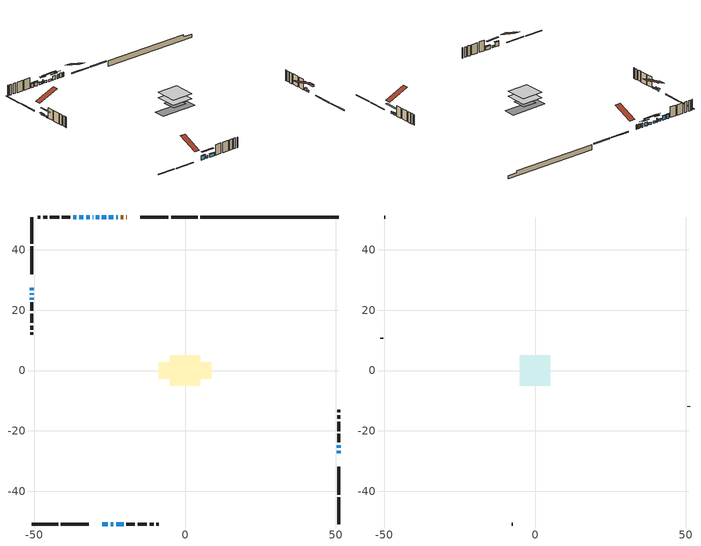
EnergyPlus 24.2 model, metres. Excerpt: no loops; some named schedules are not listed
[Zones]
conditioned space
 floor outside (Floor1 construction): -3.19,-3.19 -3.19,3.19 3.19,3.19 3.19,-3.19 z1.16
 floor adiabatic (AdiabaticFloorConstruction): -5.02,-5.02 -5.02,5.02 5.02,5.02 5.02,-5.02 z3.6
 floor foundation (Slab1 construction): -8.75,-2.68 -8.75,2.68 8.75,2.68 8.75,-2.68 z-1.28
 wall outside (RimJoist1 construction): 4.19,50.83 -4.62,50.83 / -50.83,-50.83 -42.03,-50.83 / -50.83,50.83 -50.83,42.03 / 50.83,-50.83 50.83,-42.03 z1.16:1.46
 wall outside (RimJoist2 construction): -5.54,50.83 -14.82,50.83 / -41.1,-50.83 -31.83,-50.83 / -50.83,41.1 -50.83,31.83 / 50.83,-41.1 50.83,-31.83 z1.16:1.46
 wall outside (AdiabaticWallConstruction 1): -19.29,50.83 -19.47,50.83 / -20.39,50.83 -21.3,50.83 z1.16:3.19
 wall outside (AdiabaticWallConstruction): -22.23,50.83 -22.84,50.83 / -23.77,50.83 -25.2,50.83 / -30.42,50.83 -30.63,50.83 / -33.65,50.83 -35.08,50.83 / -36,50.83 -37.02,50.83 z1.16:2.99; -50.83,27.36 -50.83,26.55 / 50.83,-27.36 50.83,-26.55 / -26.12,50.83 -27.55,50.83 / -28.47,50.83 -29.5,50.83 / -31.56,50.83 -32.73,50.83 z1.16:2.08; -50.83,25.62 -50.83,25.01 z1.16:1.98; -27.36,-50.83 -25.53,-50.83 z1.16:3.19; -24.6,-50.83 -23.69,-50.83 / 50.83,-25.62 50.83,-24.7 z1.16:2.23; -50.83,24.08 -50.83,23.47 z1.16:1.87; -22.76,-50.83 -20.32,-50.83 z1.16:2.58
 wall outside (Wall1 construction): -37.95,50.83 -40.75,50.83 / -19.39,-50.83 -16.59,-50.83 / -50.83,22.54 -50.83,19.74 / 50.83,-23.77 50.83,-20.97 z1.16:6.04
 wall outside (Wall2 construction): -41.68,50.83 -44.75,50.83 / -15.66,-50.83 -12.59,-50.83 / -50.83,18.81 -50.83,15.74 / 50.83,-20.04 50.83,-16.97 z1.16:6.04
 wall outside (Wall3 construction): -45.68,50.83 -46.96,50.83 / -11.66,-50.83 -10.38,-50.83 / -50.83,14.81 -50.83,13.53 / 50.83,-16.04 50.83,-14.77 z1.16:6.04
 wall outside (Wall4 construction): -47.89,50.83 -48.73,50.83 / -9.45,-50.83 -8.62,-50.83 / -50.83,12.6 -50.83,11.76 / 50.83,-13.84 50.83,-13 z1.16:6.04
 wall foundation (FoundationWall1 construction): 5.11,50.83,-1.28 5.11,50.83,1.16 46.26,50.83,1.16 46.26,50.83,0.2 50.83,50.83,0.2 50.83,50.83,-1.28
 window (WindowConstruction 9): -22.23,50.83 -22.84,50.83 z1.16:2.99
 window (WindowConstruction 5): -50.83,27.36 -50.83,26.55 z1.16:2.07
 window (WindowConstruction 6): -50.83,25.62 -50.83,25.01 z1.16:1.97
 window (WindowConstruction 7): -27.36,-50.83 -25.53,-50.83 z1.16:3.19
 window (WindowConstruction 8): -23.77,50.83 -25.19,50.83 z1.16:2.99
 window (WindowConstruction 11): 50.83,-27.36 50.83,-26.55 z1.16:2.07
 window (WindowConstruction 12): -26.12,50.83 -27.55,50.83 z1.16:2.07
 window (WindowConstruction 13): -28.48,50.83 -29.49,50.83 z1.16:2.07
 window (WindowConstruction 14): -24.6,-50.83 -23.69,-50.83 z1.16:2.23
 window (WindowConstruction 15): -50.83,24.08 -50.83,23.47 z1.16:1.87
 window (WindowConstruction 10): -30.42,50.83 -30.63,50.83 z1.16:2.99
 window (WindowConstruction): 50.83,-25.62 50.83,-24.7 z1.16:2.23
 window (WindowConstruction 1): -31.56,50.83 -32.72,50.83 z1.16:2.07
 window (WindowConstruction 2): -33.65,50.83 -35.08,50.83 z1.16:2.99
 window (WindowConstruction 3): -36.01,50.83 -37.02,50.83 z1.16:2.99
 window (WindowConstruction 4): -22.76,-50.83 -20.32,-50.83 z1.16:2.58
 door (Door): -19.29,50.83 -19.46,50.83 z1.16:3.19
 door (Door 1): -20.39,50.83 -21.3,50.83 z1.16:3.19
 ceiling adiabatic (AdiabaticFloorConstruction): 5.02,-5.02 5.02,5.02 -5.02,5.02 -5.02,-5.02 z3.6
attic - vented
 floor to conditioned space (Floor2 construction Reversed): -5.02,-5.02 -5.02,5.02 5.02,5.02 5.02,-5.02 z6.04
 wall outside (Wall5 construction): -49.66,50.83 -49.9,50.83 / -7.69,-50.83 -7.44,-50.83 / -50.83,10.83 -50.83,10.59 / 50.83,-12.07 50.83,-11.82 z1.16:6.04
 roof outside (Roof1 construction): -18.36,50.83,6.04 -18.36,41.18,10.06 -15.74,41.18,10.06 -15.74,50.83,6.04; -28.29,-50.83,6.04 -28.29,-41.18,10.06 -30.9,-41.18,10.06 -30.9,-50.83,6.04; -50.83,28.29,6.04 -41.18,28.29,10.06 -41.18,30.9,10.06 -50.83,30.9,6.04; 50.83,-28.29,6.04 41.18,-28.29,10.06 41.18,-30.9,10.06 50.83,-30.9,6.04
shading: -24.06,50.83 -21.01,50.83 -21.01,51.13 -24.06,51.13 z4.21; -50.83,26.46 -50.83,27.45 -51.44,27.45 -51.44,26.46 z2.17; -50.83,24.92 -50.83,25.71 -51.44,25.71 -51.44,24.92 z2.07; -25.44,-50.83 -27.45,-50.83 -27.45,-51.44 -25.44,-51.44 z3.28; -26.11,50.83 -22.86,50.83 -22.86,51.13 -26.11,51.13 z3.9; 50.83,-23.81 50.83,-30.1 51.44,-30.1 51.44,-23.81 z4.81; -30.29,50.83 -23.38,50.83 -23.38,51.13 -30.29,51.13 z4.81; -32.23,50.83 -25.74,50.83 -25.74,51.13 -32.23,51.13 z4.81; -20.95,-50.83 -27.34,-50.83 -27.34,-51.44 -20.95,-51.44 z4.97; -50.83,20.73 -50.83,26.82 -51.44,26.82 -51.44,20.73 z4.61; -31.85,50.83 -29.2,50.83 -29.2,51.13 -31.85,51.13 z4.21; 50.83,-24.61 50.83,-25.71 51.44,-25.71 51.44,-24.61 z2.32; -32.9,50.83 -31.38,50.83 -31.38,51.13 -32.9,51.13 z2.25; -35.38,50.83 -33.35,50.83 -33.35,51.13 -35.38,51.13 z3.29; -37.32,50.83 -35.71,50.83 -35.71,51.13 -37.32,51.13 z3.29; -20.23,-50.83 -22.85,-50.83 -22.85,-51.44 -20.23,-51.44 z2.67
[Building]
Building 1: Terrain=Suburbs
[Site:Location]
Windsor AP_ON: Latitude {deg}=42.28; Longitude {deg}=-82.96; Time Zone {hr}=-5; Elevation {m}=190; Keep Site Location Information=Yes
[Site:GroundTemperature:Shallow]
6.34957, 4.46684, 4.31606, 5.20952, 8.79623, 12.3662, 15.4612, 17.4219, 17.5884, 15.9938, 12.9777, 9.51722
[Site:WaterMainsTemperature]
Calculation Method=Schedule; Temperature Schedule=mains temperature schedule
[Material] Roughness=Rough; Thermal Absorptance=0.9
Name | Thickness {m} | Conductivity {W/m-K} | Density {kg/m3} | Specific Heat {J/kg-K} | Solar Absorptance | Visible Absorptance
asphalt or fiberglass shingles | 0.00635 | 0.162714 | 1121.4 | 1465.45 | 0.4 | 0.4
ceiling loosefill ins | 0.0846667 | 0.0480833 | 16.02 | 1046.75 | 0.7 | 0.7
ceiling stud and cavity | 0.1397 | 0.101066 | 65.682 | 1177.47 | 0.7 | 0.7
concrete 4.0 in. | 0.1016 | 1.803125 | 2242.8 | 837.4 | 0.7 | 0.7
concrete 8.0 in. | 0.2032 | 1.803125 | 2242.8 | 837.4 | 0.7 | 0.7
door material | 0.04445 | 0.053851 | 512.64 | 1214.23 | 0.7 | 0.7
exterior vertical ins | 0.0457286 | 0.029427 | 32.04 | 1214.23 | 0.7 | 0.7
floor covering | 0.0127 | 0.0433444 | 54.468 | 1339.84 | 0.6 | 0.6
floor rigid ins; rim joist rigid ins; wall rigid ins | 0.051816 | 0.029427 | 32.04 | 1214.23 | 0.7 | 0.7
floor rigid ins 1; wall rigid ins 1 | 0.512978 | 0.029427 | 32.04 | 1214.23 | 0.7 | 0.7
floor stud and cavity | 0.1397 | 0.0959113 | 92.3553 | 1139.71 | 0.7 | 0.7
floor stud and cavity 1 | 0.1397 | 1.75129 | 37.0049 | 1207.88 | 0.7 | 0.7
furniture material conditioned space 1 | 0.1524 | 0.115458 | 640.8 | 1214.23 | 0.6 | 0.6
gypsum board | 0.0127 | 0.160291 | 801 | 837.4 | 0.6 | 0.6
gypsum board 1 | 0.0127 | 0.160291 | 801 | 837.4 | 0.7 | 0.7
osb sheathing 0.5 in. | 0.0127 | 0.115458 | 512.64 | 1214.23 | 0.7 | 0.7
osb sheathing 0.75 in. | 0.01905 | 0.115458 | 512.64 | 1214.23 | 0.7 | 0.7
osb sheathing 2.0 in. | 0.0508 | 0.115458 | 512.64 | 1214.23 | 0.7 | 0.7
rim joist stud and cavity | 0.0508 | 0.0405436 | 125.044 | 1163.47 | 0.6 | 0.6
rim joist stud and cavity 1 | 0.0508 | 0.239261 | 125.044 | 1163.47 | 0.6 | 0.6
wall stud and cavity | 0.1397 | 0.225397 | 139.0536 | 1170.24 | 0.7 | 0.7
wall stud and cavity 1 | 0.1397 | 0.230639 | 139.0536 | 1170.24 | 0.7 | 0.7
wall stud and cavity 2 | 0.1397 | 0.272647 | 139.0536 | 1170.24 | 0.7 | 0.7
wall stud and cavity 3 | 0.1397 | 0.172477 | 139.0536 | 1170.24 | 0.7 | 0.7
wall stud and cavity 4 | 0.0889 | 6.1454 | 50.32683 | 1063.81 | 0.6 | 0.6
wall stud and cavity 5 | 0.0889 | 0.380278 | 52.3479 | 1209.89 | 0.7 | 0.7
wall stud and cavity 6 | 0.0889 | 0.391764 | 83.0341 | 1211.67 | 0.7 | 0.7
wood siding | 0.0254 | 0.102417 | 544.68 | 1172.36 | 0.4 | 0.4
wood siding 1 | 0.00254 | 0.102417 | 544.68 | 1172.36 | 0.4 | 0.4
wood siding 2; wood siding 3; wood siding 4 | 0.0254 | 0.102417 | 544.68 | 1172.36 | 0.7 | 0.7
[WindowMaterial:SimpleGlazingSystem]
Name | U-Factor {W/m2-K} | Solar Heat Gain Coefficient
WindowMaterial | 2.53296 | 0.49
WindowMaterial 1 | 2.30981 | 0.61
WindowMaterial 10 | 2.82821 | 0.42
WindowMaterial 11 | 2.28994 | 0.61
WindowMaterial 12 | 2.5903 | 0.45
WindowMaterial 13 | 2.711245 | 0.4
WindowMaterial 2 | 2.21045 | 0.64
WindowMaterial 3 | 2.529549 | 0.48
WindowMaterial 4 | 2.42223 | 0.54
WindowMaterial 5 | 2.59314 | 0.46
WindowMaterial 6 | 2.671499 | 0.42
WindowMaterial 7 | 2.398955 | 0.56
WindowMaterial 8 | 2.27745 | 0.6
WindowMaterial 9 | 2.3524 | 0.59
[Construction]
AdiabaticFloorConstruction: floor stud and cavity 1, floor rigid ins 1, osb sheathing 0.75 in., floor covering
AdiabaticWallConstruction: wood siding 3, wall rigid ins 1, wall stud and cavity 5, gypsum board
AdiabaticWallConstruction 1: wood siding 4, wall rigid ins 1, wall stud and cavity 5, gypsum board
Door; Door 1: door material
Floor1 construction: floor stud and cavity, floor rigid ins, osb sheathing 0.75 in., floor covering
Floor2 construction Reversed: gypsum board, ceiling stud and cavity, ceiling loosefill ins
FoundationWall1 construction: concrete 8.0 in., gypsum board 1
furniture construction conditioned space 1: furniture material conditioned space 1
PartitionWallConstruction: gypsum board, wall stud and cavity 6, gypsum board
RimJoist1 construction: wood siding 2, rim joist rigid ins, osb sheathing 2.0 in., rim joist stud and cavity
RimJoist2 construction: wood siding 2, rim joist rigid ins, osb sheathing 2.0 in., rim joist stud and cavity 1
Roof1 construction: asphalt or fiberglass shingles
Slab1 construction: concrete 4.0 in.
Wall1 construction: wood siding, wall rigid ins, osb sheathing 0.5 in., wall stud and cavity, gypsum board
Wall2 construction: wood siding, wall rigid ins, osb sheathing 0.5 in., wall stud and cavity 1, gypsum board
Wall3 construction: wood siding, wall rigid ins, osb sheathing 0.5 in., wall stud and cavity 2, gypsum board
Wall4 construction: wood siding, wall rigid ins, osb sheathing 0.5 in., wall stud and cavity 3, gypsum board
Wall5 construction: wood siding 1, wall stud and cavity 4
WindowConstruction; WindowConstruction 14: WindowMaterial
WindowConstruction 1: WindowMaterial 1
WindowConstruction 10: WindowMaterial 10
WindowConstruction 11; WindowConstruction 5: WindowMaterial 5
WindowConstruction 12: WindowMaterial 11
WindowConstruction 13: WindowMaterial 12
WindowConstruction 15: WindowMaterial 13
WindowConstruction 2: WindowMaterial 2
WindowConstruction 3: WindowMaterial 3
WindowConstruction 4: WindowMaterial 4
WindowConstruction 6: WindowMaterial 6
WindowConstruction 7: WindowMaterial 7
WindowConstruction 8: WindowMaterial 8
WindowConstruction 9: WindowMaterial 9
[Zone] Multiplier=1; Part of Total Floor Area=Yes
Name | Volume {m3}
attic - vented | 64.9602
conditioned space | 621.3
[Space]
Name | Zone | Volume {m3}
attic - vented 1 | attic - vented | 64.9602
conditioned space 1 | conditioned space | 621.3
[ZoneInfiltration:EffectiveLeakageArea]
infil attic - vented 1: Zone or Space=attic - vented 1; Schedule=Always On Discrete; Effective Air Leakage Area {cm2}=4484; Stack Coefficient=0.000618736; Wind Coefficient=1.68063e-05
[ZoneMixing]
whole house fan mix: Zone or Space=attic - vented; Schedule=Always On Continuous; Design Flow Rate Calculation Method=Flow/Zone; Design Flow Rate {m3/s}=0; Source Zone or Space=conditioned space
[SurfaceProperty:ExposedFoundationPerimeter]
Slab1: Exposed Perimeter Calculation Method=TotalExposedPerimeter; Total Exposed Perimeter {m}=45.719
[InternalMass] Zone or ZoneList=conditioned space; Space or SpaceList=conditioned space 1
Name | Construction | Surface Area {m2}
furniture mass conditioned space 1 | furniture construction conditioned space 1 | 94.1399
partition wall mass | PartitionWallConstruction | 235.35
[Lights]
interior lighting: Zone or ZoneList or Space or SpaceList=conditioned space 1; Schedule=interior lighting schedule; Design Level Calculation Method=LightingLevel; Lighting Level {W}=343.2; Return Air Fraction=0; Fraction Radiant=0.6; Fraction Visible=0.2; Fraction Replaceable=1
[People]
occupants: Zone or ZoneList or Space or SpaceList=conditioned space 1; Number of People Schedule=occupants schedule; Number of People Calculation Method=People; Number of People=3; Fraction Radiant=0.314171; Sensible Heat Fraction=0.56303; Activity Level Schedule=occupants activity schedule; Carbon Dioxide Generation Rate {m3/s-W}=0; Enable ASHRAE 55 Comfort Warnings=No; Mean Radiant Temperature Calculation Type=EnclosureAveraged
[ElectricEquipment] Zone or ZoneList or Space or SpaceList=conditioned space 1; Design Level Calculation Method=EquipmentLevel
Name | Schedule | Design Level {W} | Fraction Latent | Fraction Radiant | Fraction Lost
clothes dryer | clothes dryer schedule | 140.772 | 0.015 | 0.081 | 0.85
clothes washer | clothes washer schedule | 32.1985 | 0.03 | 0.162 | 0.7
cooking range | cooking range schedule | 215.147 | 0.08 | 0.432 | 0.2
dishwasher | dishwasher schedule | 66.8632 | 0.3 | 0.18 | 0.4
fridge | fridge schedule | 72.9452 | 0 | 0.6 | 0
mech vent bath fan 0 | mech vent bath fan 0 schedule | 50.2 | 0 | 0 | 1
mech vent bath fan 1 | mech vent bath fan 1 schedule | 50.2 | 0 | 0 | 1
mech vent house fan | mech vent house fan schedule | 0 | 0 | 0 | 1
mech vent house fan cfis | mech vent house fan cfis schedule | 0 | 0 | 0 | 0
mech vent range fan 0 | mech vent range fan 0 schedule | 57 | 0 | 0 | 1
misc plug loads | misc plug loads schedule | 494.7 | 0.045 | 0.513 | 0.1
whole house fan | Always On Discrete | 0 | 0 | 0 | 1
[OtherEquipment] Zone or ZoneList or Space or SpaceList=conditioned space 1; Design Level Calculation Method=EquipmentLevel
Name | Fuel Type | Schedule | Design Level {W} | Fraction Latent | Fraction Radiant | Fraction Lost
clothes dryer 1 | Electricity | clothes dryer schedule | 0 | 0.015 | 0.081 | 0.85
cooking range 1 | Electricity | cooking range schedule | 0 | 0.08 | 0.432 | 0.2
general water use latent | None | general water use schedule | 62.594 | 1 | 0 | 0
general water use sensible | None | general water use schedule | -61.6891 | 0 | 0.6 | 0
mech vent house fan latent load | None | Always On Discrete | 0 | 1 | 0 | 0
mech vent house fan sensible load | None | Always On Discrete | 0 | 0 | 0 | 0
water heater energy adjustment1 | NaturalGas | Always On Discrete | 0.01 | 0 | 0 | 1
[ZoneInfiltration:DesignFlowRate] Zone or ZoneList or Space or SpaceList=conditioned space 1; Schedule=Always On Discrete; Design Flow Rate Calculation Method=Flow/Zone; Design Flow Rate {m3/s}=0
infil flow; natural vent flow; whole house fan flow
[Foundation:Kiva]
Foundation Kiva 1: Initial Indoor Air Temperature {C}=18; Wall Height Above Grade {m}=1.15998; Wall Depth Below Slab {m}=0.2032; Custom Block Material Name 1=exterior vertical ins; Custom Block Depth 1 {m}=2.43998; Custom Block X Position 1 {m}=0.2159; Custom Block Z Position 1 {m}=0
[Foundation:Kiva:Settings]
Soil Conductivity {W/m-K}=0.849921; Soil Density {kg/m3}=1842.3; Soil Specific Heat {J/kg-K}=418.7; Ground Solar Absorptivity=0.9; Ground Thermal Absorptivity=0.9; Ground Surface Roughness {m}=0.03; Far-Field Width {m}=40; Deep-Ground Boundary Condition=ZeroFlux; Deep-Ground Depth {m}=40; Minimum Cell Dimension {m}=0.2; Maximum Cell Growth Coefficient=3; Simulation Timestep=Timestep
[Exterior:Lights]
exterior lighting: Schedule=exterior lighting schedule; Design Level {W}=75.6
[Schedule:Constant]
Name | Hourly Value
Always On Continuous; mech vent house fan schedule; mech vent house fan cfis schedule; Always On Discrete | 1
occupants activity schedule | 117.228
fridge schedule | 0
[Schedule:Week:Daily]
interior lighting schedule Week Rule - Jan1-Jan27: interior lighting schedule day, interior lighting schedule day, interior lighting schedule day, interior lighting schedule day, interior lighting schedule day, interior lighting schedule day, interior lighting schedule day, interior lighting schedule default day, interior lighting schedule default day, interior lighting schedule default day, interior lighting schedule default day, interior lighting schedule default day
interior lighting schedule Week Rule - Jan28-Feb3: interior lighting schedule day, interior lighting schedule day, interior lighting schedule day, interior lighting schedule day, interior lighting schedule day 1, interior lighting schedule day 1, interior lighting schedule day 1, interior lighting schedule default day, interior lighting schedule default day, interior lighting schedule default day, interior lighting schedule default day, interior lighting schedule default day
interior lighting schedule Week Rule - Feb4-Feb24: interior lighting schedule day 1, interior lighting schedule day 1, interior lighting schedule day 1, interior lighting schedule day 1, interior lighting schedule day 1, interior lighting schedule day 1, interior lighting schedule day 1, interior lighting schedule default day, interior lighting schedule default day, interior lighting schedule default day, interior lighting schedule default day, interior lighting schedule default day
interior lighting schedule Week Rule - Feb25-Mar3: interior lighting schedule day 1, interior lighting schedule day 1, interior lighting schedule day 1, interior lighting schedule day 1, interior lighting schedule day 2, interior lighting schedule day 2, interior lighting schedule day 2, interior lighting schedule default day, interior lighting schedule default day, interior lighting schedule default day, interior lighting schedule default day, interior lighting schedule default day
interior lighting schedule Week Rule - Mar4-Mar31: interior lighting schedule day 2, interior lighting schedule day 2, interior lighting schedule day 2, interior lighting schedule day 2, interior lighting schedule day 2, interior lighting schedule day 2, interior lighting schedule day 2, interior lighting schedule default day, interior lighting schedule default day, interior lighting schedule default day, interior lighting schedule default day, interior lighting schedule default day
interior lighting schedule Week Rule - Apr1-Apr28: interior lighting schedule day 3, interior lighting schedule day 3, interior lighting schedule day 3, interior lighting schedule day 3, interior lighting schedule day 3, interior lighting schedule day 3, interior lighting schedule day 3, interior lighting schedule default day, interior lighting schedule default day, interior lighting schedule default day, interior lighting schedule default day, interior lighting schedule default day
interior lighting schedule Week Rule - Apr29-May5: interior lighting schedule day 3, interior lighting schedule day 3, interior lighting schedule day 4, interior lighting schedule day 4, interior lighting schedule day 4, interior lighting schedule day 4, interior lighting schedule day 4, interior lighting schedule default day, interior lighting schedule default day, interior lighting schedule default day, interior lighting schedule default day, interior lighting schedule default day
interior lighting schedule Week Rule - May6-May26: interior lighting schedule day 4, interior lighting schedule day 4, interior lighting schedule day 4, interior lighting schedule day 4, interior lighting schedule day 4, interior lighting schedule day 4, interior lighting schedule day 4, interior lighting schedule default day, interior lighting schedule default day, interior lighting schedule default day, interior lighting schedule default day, interior lighting schedule default day
interior lighting schedule Week Rule - May27-Jun2: interior lighting schedule day 4, interior lighting schedule day 4, interior lighting schedule day 4, interior lighting schedule day 4, interior lighting schedule day 4, interior lighting schedule day 5, interior lighting schedule day 5, interior lighting schedule default day, interior lighting schedule default day, interior lighting schedule default day, interior lighting schedule default day, interior lighting schedule default day
interior lighting schedule Week Rule - Jun3-Jun30: interior lighting schedule day 5, interior lighting schedule day 5, interior lighting schedule day 5, interior lighting schedule day 5, interior lighting schedule day 5, interior lighting schedule day 5, interior lighting schedule day 5, interior lighting schedule default day, interior lighting schedule default day, interior lighting schedule default day, interior lighting schedule default day, interior lighting schedule default day
interior lighting schedule Week Rule - Jul1-Jul28: interior lighting schedule day 6, interior lighting schedule day 6, interior lighting schedule day 6, interior lighting schedule day 6, interior lighting schedule day 6, interior lighting schedule day 6, interior lighting schedule day 6, interior lighting schedule default day, interior lighting schedule default day, interior lighting schedule default day, interior lighting schedule default day, interior lighting schedule default day
interior lighting schedule Week Rule - Jul29-Aug4: interior lighting schedule day 6, interior lighting schedule day 6, interior lighting schedule day 6, interior lighting schedule day 7, interior lighting schedule day 7, interior lighting schedule day 7, interior lighting schedule day 7, interior lighting schedule default day, interior lighting schedule default day, interior lighting schedule default day, interior lighting schedule default day, interior lighting schedule default day
interior lighting schedule Week Rule - Aug5-Aug25: interior lighting schedule day 7, interior lighting schedule day 7, interior lighting schedule day 7, interior lighting schedule day 7, interior lighting schedule day 7, interior lighting schedule day 7, interior lighting schedule day 7, interior lighting schedule default day, interior lighting schedule default day, interior lighting schedule default day, interior lighting schedule default day, interior lighting schedule default day
interior lighting schedule Week Rule - Aug26-Sep1: interior lighting schedule day 7, interior lighting schedule day 7, interior lighting schedule day 7, interior lighting schedule day 7, interior lighting schedule day 7, interior lighting schedule day 7, interior lighting schedule day 8, interior lighting schedule default day, interior lighting schedule default day, interior lighting schedule default day, interior lighting schedule default day, interior lighting schedule default day
interior lighting schedule Week Rule - Sep2-Sep29: interior lighting schedule day 8, interior lighting schedule day 8, interior lighting schedule day 8, interior lighting schedule day 8, interior lighting schedule day 8, interior lighting schedule day 8, interior lighting schedule day 8, interior lighting schedule default day, interior lighting schedule default day, interior lighting schedule default day, interior lighting schedule default day, interior lighting schedule default day
interior lighting schedule Week Rule - Sep30-Oct6: interior lighting schedule day 8, interior lighting schedule day 9, interior lighting schedule day 9, interior lighting schedule day 9, interior lighting schedule day 9, interior lighting schedule day 9, interior lighting schedule day 9, interior lighting schedule default day, interior lighting schedule default day, interior lighting schedule default day, interior lighting schedule default day, interior lighting schedule default day
interior lighting schedule Week Rule - Oct7-Oct27: interior lighting schedule day 9, interior lighting schedule day 9, interior lighting schedule day 9, interior lighting schedule day 9, interior lighting schedule day 9, interior lighting schedule day 9, interior lighting schedule day 9, interior lighting schedule default day, interior lighting schedule default day, interior lighting schedule default day, interior lighting schedule default day, interior lighting schedule default day
interior lighting schedule Week Rule - Oct28-Nov3: interior lighting schedule day 9, interior lighting schedule day 9, interior lighting schedule day 9, interior lighting schedule day 9, interior lighting schedule day 10, interior lighting schedule day 10, interior lighting schedule day 10, interior lighting schedule default day, interior lighting schedule default day, interior lighting schedule default day, interior lighting schedule default day, interior lighting schedule default day
interior lighting schedule Week Rule - Nov4-Nov24: interior lighting schedule day 10, interior lighting schedule day 10, interior lighting schedule day 10, interior lighting schedule day 10, interior lighting schedule day 10, interior lighting schedule day 10, interior lighting schedule day 10, interior lighting schedule default day, interior lighting schedule default day, interior lighting schedule default day, interior lighting schedule default day, interior lighting schedule default day
interior lighting schedule Week Rule - Nov25-Dec1: interior lighting schedule day 10, interior lighting schedule day 10, interior lighting schedule day 10, interior lighting schedule day 10, interior lighting schedule day 10, interior lighting schedule day 10, interior lighting schedule day 11, interior lighting schedule default day, interior lighting schedule default day, interior lighting schedule default day, interior lighting schedule default day, interior lighting schedule default day
interior lighting schedule Week Rule - Dec2-Dec31: interior lighting schedule day 11, interior lighting schedule day 11, interior lighting schedule day 11, interior lighting schedule day 11, interior lighting schedule day 11, interior lighting schedule day 11, interior lighting schedule day 11, interior lighting schedule default day, interior lighting schedule default day, interior lighting schedule default day, interior lighting schedule default day, interior lighting schedule default day
occupants schedule Week Rule - Jan1-Dec31: occupants schedule day, occupants schedule day, occupants schedule day, occupants schedule day, occupants schedule day, occupants schedule day, occupants schedule day, occupants schedule default day, occupants schedule default day, occupants schedule default day, occupants schedule default day, occupants schedule default day
clothes dryer schedule Week Rule - Jan1-Dec31: clothes dryer schedule day, clothes dryer schedule day, clothes dryer schedule day, clothes dryer schedule day, clothes dryer schedule day, clothes dryer schedule day, clothes dryer schedule day, clothes dryer schedule default day, clothes dryer schedule default day, clothes dryer schedule default day, clothes dryer schedule default day, clothes dryer schedule default day
clothes washer schedule Week Rule - Jan1-Dec31: clothes washer schedule day, clothes washer schedule day, clothes washer schedule day, clothes washer schedule day, clothes washer schedule day, clothes washer schedule day, clothes washer schedule day, clothes washer schedule default day, clothes washer schedule default day, clothes washer schedule default day, clothes washer schedule default day, clothes washer schedule default day
cooking range schedule Week Rule - Jan1-Dec31: cooking range schedule day, cooking range schedule day, cooking range schedule day, cooking range schedule day, cooking range schedule day, cooking range schedule day, cooking range schedule day, cooking range schedule default day, cooking range schedule default day, cooking range schedule default day, cooking range schedule default day, cooking range schedule default day
dishwasher schedule Week Rule - Jan1-Dec31: dishwasher schedule day, dishwasher schedule day, dishwasher schedule day, dishwasher schedule day, dishwasher schedule day, dishwasher schedule day, dishwasher schedule day, dishwasher schedule default day, dishwasher schedule default day, dishwasher schedule default day, dishwasher schedule default day, dishwasher schedule default day
mech vent bath fan 0 schedule Week Rule - Jan1-Dec31: mech vent bath fan 0 schedule day, mech vent bath fan 0 schedule day, mech vent bath fan 0 schedule day, mech vent bath fan 0 schedule day, mech vent bath fan 0 schedule day, mech vent bath fan 0 schedule day, mech vent bath fan 0 schedule day, mech vent bath fan 0 schedule default day, mech vent bath fan 0 schedule default day, mech vent bath fan 0 schedule default day, mech vent bath fan 0 schedule default day, mech vent bath fan 0 schedule default day
mech vent bath fan 1 schedule Week Rule - Jan1-Dec31: mech vent bath fan 1 schedule day, mech vent bath fan 1 schedule day, mech vent bath fan 1 schedule day, mech vent bath fan 1 schedule day, mech vent bath fan 1 schedule day, mech vent bath fan 1 schedule day, mech vent bath fan 1 schedule day, mech vent bath fan 1 schedule default day, mech vent bath fan 1 schedule default day, mech vent bath fan 1 schedule default day, mech vent bath fan 1 schedule default day, mech vent bath fan 1 schedule default day
mech vent range fan 0 schedule Week Rule - Jan1-Dec31: mech vent range fan 0 schedule day, mech vent range fan 0 schedule day, mech vent range fan 0 schedule day, mech vent range fan 0 schedule day, mech vent range fan 0 schedule day, mech vent range fan 0 schedule day, mech vent range fan 0 schedule day, mech vent range fan 0 schedule default day, mech vent range fan 0 schedule default day, mech vent range fan 0 schedule default day, mech vent range fan 0 schedule default day, mech vent range fan 0 schedule default day
misc plug loads schedule Week Rule - Jan1-Dec31: misc plug loads schedule day, misc plug loads schedule day, misc plug loads schedule day, misc plug loads schedule day, misc plug loads schedule day, misc plug loads schedule day, misc plug loads schedule day, misc plug loads schedule default day, misc plug loads schedule default day, misc plug loads schedule default day, misc plug loads schedule default day, misc plug loads schedule default day
general water use schedule Week Rule - Jan1-Dec31: general water use schedule day, general water use schedule day, general water use schedule day, general water use schedule day, general water use schedule day, general water use schedule day, general water use schedule day, general water use schedule default day, general water use schedule default day, general water use schedule default day, general water use schedule default day, general water use schedule default day
exterior lighting schedule Week Rule - Jan1-Jan27: exterior lighting schedule day, exterior lighting schedule day, exterior lighting schedule day, exterior lighting schedule day, exterior lighting schedule day, exterior lighting schedule day, exterior lighting schedule day, exterior lighting schedule default day, exterior lighting schedule default day, exterior lighting schedule default day, exterior lighting schedule default day, exterior lighting schedule default day
exterior lighting schedule Week Rule - Jan28-Feb3: exterior lighting schedule day, exterior lighting schedule day, exterior lighting schedule day, exterior lighting schedule day, exterior lighting schedule day 1, exterior lighting schedule day 1, exterior lighting schedule day 1, exterior lighting schedule default day, exterior lighting schedule default day, exterior lighting schedule default day, exterior lighting schedule default day, exterior lighting schedule default day
exterior lighting schedule Week Rule - Feb4-Feb24: exterior lighting schedule day 1, exterior lighting schedule day 1, exterior lighting schedule day 1, exterior lighting schedule day 1, exterior lighting schedule day 1, exterior lighting schedule day 1, exterior lighting schedule day 1, exterior lighting schedule default day, exterior lighting schedule default day, exterior lighting schedule default day, exterior lighting schedule default day, exterior lighting schedule default day
exterior lighting schedule Week Rule - Feb25-Mar3: exterior lighting schedule day 1, exterior lighting schedule day 1, exterior lighting schedule day 1, exterior lighting schedule day 1, exterior lighting schedule day 2, exterior lighting schedule day 2, exterior lighting schedule day 2, exterior lighting schedule default day, exterior lighting schedule default day, exterior lighting schedule default day, exterior lighting schedule default day, exterior lighting schedule default day
exterior lighting schedule Week Rule - Mar4-Mar31: exterior lighting schedule day 2, exterior lighting schedule day 2, exterior lighting schedule day 2, exterior lighting schedule day 2, exterior lighting schedule day 2, exterior lighting schedule day 2, exterior lighting schedule day 2, exterior lighting schedule default day, exterior lighting schedule default day, exterior lighting schedule default day, exterior lighting schedule default day, exterior lighting schedule default day
exterior lighting schedule Week Rule - Apr1-Apr28: exterior lighting schedule day 3, exterior lighting schedule day 3, exterior lighting schedule day 3, exterior lighting schedule day 3, exterior lighting schedule day 3, exterior lighting schedule day 3, exterior lighting schedule day 3, exterior lighting schedule default day, exterior lighting schedule default day, exterior lighting schedule default day, exterior lighting schedule default day, exterior lighting schedule default day
exterior lighting schedule Week Rule - Apr29-May5: exterior lighting schedule day 3, exterior lighting schedule day 3, exterior lighting schedule day 4, exterior lighting schedule day 4, exterior lighting schedule day 4, exterior lighting schedule day 4, exterior lighting schedule day 4, exterior lighting schedule default day, exterior lighting schedule default day, exterior lighting schedule default day, exterior lighting schedule default day, exterior lighting schedule default day
exterior lighting schedule Week Rule - May6-May26: exterior lighting schedule day 4, exterior lighting schedule day 4, exterior lighting schedule day 4, exterior lighting schedule day 4, exterior lighting schedule day 4, exterior lighting schedule day 4, exterior lighting schedule day 4, exterior lighting schedule default day, exterior lighting schedule default day, exterior lighting schedule default day, exterior lighting schedule default day, exterior lighting schedule default day
exterior lighting schedule Week Rule - May27-Jun2: exterior lighting schedule day 4, exterior lighting schedule day 4, exterior lighting schedule day 4, exterior lighting schedule day 4, exterior lighting schedule day 4, exterior lighting schedule day 5, exterior lighting schedule day 5, exterior lighting schedule default day, exterior lighting schedule default day, exterior lighting schedule default day, exterior lighting schedule default day, exterior lighting schedule default day
[Schedule:Year]
interior lighting schedule: interior lighting schedule Week Rule - Jan1-Jan27, 1, 1, 1, 27, interior lighting schedule Week Rule - Jan28-Feb3, 1, 28, 2, 3, interior lighting schedule Week Rule - Feb4-Feb24, 2, 4, 2, 24, interior lighting schedule Week Rule - Feb25-Mar3, 2, 25, 3, 3, interior lighting schedule Week Rule - Mar4-Mar31, 3, 4, 3, 31, interior lighting schedule Week Rule - Apr1-Apr28, 4, 1, 4, 28, interior lighting schedule Week Rule - Apr29-May5, 4, 29, 5, 5, interior lighting schedule Week Rule - May6-May26, 5, 6, 5, 26, interior lighting schedule Week Rule - May27-Jun2, 5, 27, 6, 2, interior lighting schedule Week Rule - Jun3-Jun30, 6, 3, 6, 30, interior lighting schedule Week Rule - Jul1-Jul28, 7, 1, 7, 28, interior lighting schedule Week Rule - Jul29-Aug4, 7, 29, 8, 4, interior lighting schedule Week Rule - Aug5-Aug25, 8, 5, 8, 25, interior lighting schedule Week Rule - Aug26-Sep1, 8, 26, 9, 1, interior lighting schedule Week Rule - Sep2-Sep29, 9, 2, 9, 29, interior lighting schedule Week Rule - Sep30-Oct6, 9, 30, 10, 6, interior lighting schedule Week Rule - Oct7-Oct27, 10, 7, 10, 27, interior lighting schedule Week Rule - Oct28-Nov3, 10, 28, 11, 3, interior lighting schedule Week Rule - Nov4-Nov24, 11, 4, 11, 24, interior lighting schedule Week Rule - Nov25-Dec1, 11, 25, 12, 1, interior lighting schedule Week Rule - Dec2-Dec31, 12, 2, 12, 31
occupants schedule: occupants schedule Week Rule - Jan1-Dec31, 1, 1, 12, 31
clothes dryer schedule: clothes dryer schedule Week Rule - Jan1-Dec31, 1, 1, 12, 31
clothes washer schedule: clothes washer schedule Week Rule - Jan1-Dec31, 1, 1, 12, 31
cooking range schedule: cooking range schedule Week Rule - Jan1-Dec31, 1, 1, 12, 31
dishwasher schedule: dishwasher schedule Week Rule - Jan1-Dec31, 1, 1, 12, 31
mech vent bath fan 0 schedule: mech vent bath fan 0 schedule Week Rule - Jan1-Dec31, 1, 1, 12, 31
mech vent bath fan 1 schedule: mech vent bath fan 1 schedule Week Rule - Jan1-Dec31, 1, 1, 12, 31
mech vent range fan 0 schedule: mech vent range fan 0 schedule Week Rule - Jan1-Dec31, 1, 1, 12, 31
misc plug loads schedule: misc plug loads schedule Week Rule - Jan1-Dec31, 1, 1, 12, 31
general water use schedule: general water use schedule Week Rule - Jan1-Dec31, 1, 1, 12, 31
exterior lighting schedule: exterior lighting schedule Week Rule - Jan1-Jan27, 1, 1, 1, 27, exterior lighting schedule Week Rule - Jan28-Feb3, 1, 28, 2, 3, exterior lighting schedule Week Rule - Feb4-Feb24, 2, 4, 2, 24, exterior lighting schedule Week Rule - Feb25-Mar3, 2, 25, 3, 3, exterior lighting schedule Week Rule - Mar4-Mar31, 3, 4, 3, 31, exterior lighting schedule Week Rule - Apr1-Apr28, 4, 1, 4, 28, exterior lighting schedule Week Rule - Apr29-May5, 4, 29, 5, 5, exterior lighting schedule Week Rule - May6-May26, 5, 6, 5, 26, exterior lighting schedule Week Rule - May27-Jun2, 5, 27, 6, 2, exterior lighting schedule Week Rule - Jun3-Jun30, 6, 3, 6, 30, exterior lighting schedule Week Rule - Jul1-Jul28, 7, 1, 7, 28, exterior lighting schedule Week Rule - Jul29-Aug4, 7, 29, 8, 4, exterior lighting schedule Week Rule - Aug5-Aug25, 8, 5, 8, 25, exterior lighting schedule Week Rule - Aug26-Sep1, 8, 26, 9, 1, exterior lighting schedule Week Rule - Sep2-Sep29, 9, 2, 9, 29, exterior lighting schedule Week Rule - Sep30-Oct6, 9, 30, 10, 6, exterior lighting schedule Week Rule - Oct7-Oct27, 10, 7, 10, 27, exterior lighting schedule Week Rule - Oct28-Nov3, 10, 28, 11, 3, exterior lighting schedule Week Rule - Nov4-Nov24, 11, 4, 11, 24, exterior lighting schedule Week Rule - Nov25-Dec1, 11, 25, 12, 1, exterior lighting schedule Week Rule - Dec2-Dec31, 12, 2, 12, 31
[Schedule:Compact]
mains temperature schedule: Through: 01/01, For: AllDays, Until: 24:00, 9.71556, Through: 01/02, For: AllDays, Until: 24:00, 9.65056, Through: 01/03, For: AllDays, Until: 24:00, 9.58667, Through: 01/04, For: AllDays, Until: 24:00, 9.52389, Through: 01/05, For: AllDays, Until: 24:00, 9.46278, Through: 01/06, For: AllDays, Until: 24:00, 9.40278, Through: 01/07, For: AllDays, Until: 24:00, 9.34444, Through: 01/08, For: AllDays, Until: 24:00, 9.28778, Through: 01/09, For: AllDays, Until: 24:00, 9.23222, Through: 01/10, For: AllDays, Until: 24:00, 9.17778, Through: 01/11, For: AllDays, Until: 24:00, 9.125, Through: 01/12, For: AllDays, Until: 24:00, 9.07389, Through: 01/13, For: AllDays, Until: 24:00, 9.02444, Through: 01/14, For: AllDays, Until: 24:00, 8.97611, Through: 01/15, For: AllDays, Until: 24:00, 8.92944, Through: 01/16, For: AllDays, Until: 24:00, 8.88444, Through: 01/17, For: AllDays, Until: 24:00, 8.84056, Through: 01/18, For: AllDays, Until: 24:00, 8.79889, Through: 01/19, For: AllDays, Until: 24:00, 8.75833, Through: 01/20, For: AllDays, Until: 24:00, 8.71944, Through: 01/21, For: AllDays, Until: 24:00, 8.68222, Through: 01/22, For: AllDays, Until: 24:00, 8.64667, Through: 01/23, For: AllDays, Until: 24:00, 8.61222, Through: 01/24, For: AllDays, Until: 24:00, 8.58, Through: 01/25, For: AllDays, Until: 24:00, 8.54944, Through: 01/26, For: AllDays, Until: 24:00, 8.52, Through: 01/27, For: AllDays, Until: 24:00, 8.49278, Through: 01/28, For: AllDays, Until: 24:00, 8.46722, Through: 01/29, For: AllDays, Until: 24:00, 8.44278, Through: 01/30, For: AllDays, Until: 24:00, 8.42056, Through: 01/31, For: AllDays, Until: 24:00, 8.39944, Through: 02/01, For: AllDays, Until: 24:00, 8.38056, Through: 02/02, For: AllDays, Until: 24:00, 8.36333, Through: 02/03, For: AllDays, Until: 24:00, 8.34778, Through: 02/04, For: AllDays, Until: 24:00, 8.33389, Through: 02/05, For: AllDays, Until: 24:00, 8.32167, Through: 02/06, For: AllDays, Until: 24:00, 8.31111, Through: 02/07, For: AllDays, Until: 24:00, 8.30222, Through: 02/08, For: AllDays, Until: 24:00, 8.295, Through: 02/09, For: AllDays, Until: 24:00, 8.29, Through: 02/10, For: AllDays, Until: 24:00, 8.28611, Through: 02/11, For: AllDays, Until: 24:00, 8.28444, Through: 02/12, For: AllDays, Until: 24:00, 8.28444, Through: 02/13, For: AllDays, Until: 24:00, 8.28611, Through: 02/14, For: AllDays, Until: 24:00, 8.28889, Through: 02/15, For: AllDays, Until: 24:00, 8.29444, Through: 02/16, For: AllDays, Until: 24:00, 8.30111, Through: 02/17, For: AllDays, Until: 24:00, 8.30944, Through: 02/18, For: AllDays, Until: 24:00, 8.31944, Through: 02/19, For: AllDays, Until: 24:00, 8.33167, Through: 02/20, For: AllDays, Until: 24:00, 8.345, Through: 02/21, For: AllDays, Until: 24:00, 8.36056, Through: 02/22, For: AllDays, Until: 24:00, 8.37778, Through: 02/23, For: AllDays, Until: 24:00, 8.39611, Through: 02/24, For: AllDays, Until: 24:00, 8.41667, Through: 02/25, For: AllDays, Until: 24:00, 8.43889, Through: 02/26, For: AllDays, Until: 24:00, 8.46278, Through: 02/27, For: AllDays, Until: 24:00, 8.48833, Through: 02/28, For: AllDays, Until: 24:00, 8.51556, Through: 03/01, For: AllDays, Until: 24:00, 8.54444, Through: 03/02, For: AllDays, Until: 24:00, 8.575, Through: 03/03, For: AllDays, Until: 24:00, 8.60667, Through: 03/04, For: AllDays, Until: 24:00, 8.64056, Through: 03/05, For: AllDays, Until: 24:00, 8.67611, Through: 03/06, For: AllDays, Until: 24:00, 8.71278, Through: 03/07, For: AllDays, Until: 24:00, 8.75167, Through: 03/08, For: AllDays, Until: 24:00, 8.79167, Through: 03/09, For: AllDays, Until: 24:00, 8.83333, Through: 03/10, For: AllDays, Until: 24:00, 8.87667, Through: 03/11, For: AllDays, Until: 24:00, 8.92167, Through: 03/12, For: AllDays, Until: 24:00, 8.96833, Through: 03/13, For: AllDays, Until: 24:00, 9.01611, Through: 03/14, For: AllDays, Until: 24:00, 9.06556, Through: 03/15, For: AllDays, Until: 24:00, 9.11667, Through: 03/16, For: AllDays, Until: 24:00, 9.16889, Through: 03/17, For: AllDays, Until: 24:00, 9.22278, Through: 03/18, For: AllDays, Until: 24:00, 9.27833, Through: 03/19, For: AllDays, Until: 24:00, 9.335, Through: 03/20, For: AllDays, Until: 24:00, 9.39333, Through: 03/21, For: AllDays, Until: 24:00, 9.45278, Through: 03/22, For: AllDays, Until: 24:00, 9.51389, Through: 03/23, For: AllDays, Until: 24:00, 9.57611, Through: 03/24, For: AllDays, Until: 24:00, 9.64, Through: 03/25, For: AllDays, Until: 24:00, 9.705, Through: 03/26, For: AllDays, Until: 24:00, 9.77111, Through: 03/27, For: AllDays, Until: 24:00, 9.83889, Through: 03/28, For: AllDays, Until: 24:00, 9.90778, Through: 03/29, For: AllDays, Until: 24:00, 9.97778, Through: 03/30, For: AllDays, Until: 24:00, 10.0489, Through: 03/31, For: AllDays, Until: 24:00, 10.1217, Through: 04/01, For: AllDays, Until: 24:00, 10.1956, Through: 04/02, For: AllDays, Until: 24:00, 10.2706, Through: 04/03, For: AllDays, Until: 24:00, 10.3461, Through: 04/04, For: AllDays, Until: 24:00, 10.4233, Through: 04/05, For: AllDays, Until: 24:00, 10.5017, Through: 04/06, For: AllDays, Until: 24:00, 10.5811, Through: 04/07, For: AllDays, Until: 24:00, 10.6617, Through: 04/08, For: AllDays, Until: 24:00, 10.7428, Through: 04/09, For: AllDays, Until: 24:00, 10.825, Through: 04/10, For: AllDays, Until: 24:00, 10.9089, Through: 04/11, For: AllDays, Until: 24:00, 10.9928, Through: 04/12, For: AllDays, Until: 24:00, 11.0783, Through: 04/13, For: AllDays, Until: 24:00, 11.1644, Through: 04/14, For: AllDays, Until: 24:00, 11.2517, Through: 04/15, For: AllDays, Until: 24:00, 11.3394, Through: 04/16, For: AllDays, Until: 24:00, 11.4278, Through: 04/17, For: AllDays, Until: 24:00, 11.5178, Through: 04/18, For: AllDays, Until: 24:00, 11.6078, Through: 04/19, For: AllDays, Until: 24:00, 11.6989, Through: 04/20, For: AllDays, Until: 24:00, 11.7906, Through: 04/21, For: AllDays, Until: 24:00, 11.8828, Through: 04/22, For: AllDays, Until: 24:00, 11.9761, Through: 04/23, For: AllDays, Until: 24:00, 12.07, Through: 04/24, For: AllDays, Until: 24:00, 12.1639, Through: 04/25, For: AllDays, Until: 24:00, 12.2589, Through: 04/26, For: AllDays, Until: 24:00, 12.3544, Through: 04/27, For: AllDays, Until: 24:00, 12.4506, Through: 04/28, For: AllDays, Until: 24:00, 12.5472, Through: 04/29, For: AllDays, Until: 24:00, 12.6439, Through: 04/30, For: AllDays, Until: 24:00, 12.7411, Through: 05/01, For: AllDays, Until: 24:00, 12.8389, Through: 05/02, For: AllDays, Until: 24:00, 12.9372, Through: 05/03, For: AllDays, Until: 24:00, 13.0356, Through: 05/04, For: AllDays, Until: 24:00, 13.1344, Through: 05/05, For: AllDays, Until: 24:00, 13.2339, Through: 05/06, For: AllDays, Until: 24:00, 13.3333, Through: 05/07, For: AllDays, Until: 24:00, 13.4328, Through: 05/08, For: AllDays, Until: 24:00, 13.5328, Through: 05/09, For: AllDays, Until: 24:00, 13.6328, Through: 05/10, For: AllDays, Until: 24:00, 13.7328, Through: 05/11, For: AllDays, Until: 24:00, 13.8328, Through: 05/12, For: AllDays, Until: 24:00, 13.9333, Through: 05/13, For: AllDays, Until: 24:00, 14.0339, Through: 05/14, For: AllDays, Until: 24:00, 14.1344, Through: 05/15, For: AllDays, Until: 24:00, 14.2344, Through: 05/16, For: AllDays, Until: 24:00, 14.335, Through: 05/17, For: AllDays, Until: 24:00, 14.4356, Through: 05/18, For: AllDays, Until: 24:00, 14.5356, Through: 05/19, For: AllDays, Until: 24:00, 14.6356, Through: 05/20, For: AllDays, Until: 24:00, 14.7356, Through: 05/21, For: AllDays, Until: 24:00, 14.8356, Through: 05/22, For: AllDays, Until: 24:00, 14.935, Through: 05/23, For: AllDays, Until: 24:00, 15.0344, Through: 05/24, For: AllDays, Until: 24:00, 15.1333, Through: 05/25, For: AllDays, Until: 24:00, 15.2322, Through: 05/26, For: AllDays, Until: 24:00, 15.3306, Through: 05/27, For: AllDays, Until: 24:00, 15.4283, Through: 05/28, For: AllDays, Until: 24:00, 15.5261, Through: 05/29, For: AllDays, Until: 24:00, 15.6233, Through: 05/30, For: AllDays, Until: 24:00, 15.7206, Through: 05/31, For: AllDays, Until: 24:00, 15.8167, Through: 06/01, For: AllDays, Until: 24:00, 15.9128, Through: 06/02, For: AllDays, Until: 24:00, 16.0078, Through: 06/03, For: AllDays, Until: 24:00, 16.1028, Through: 06/04, For: AllDays, Until: 24:00, 16.1967, Through: 06/05, For: AllDays, Until: 24:00, 16.2906, Through: 06/06, For: AllDays, Until: 24:00, 16.3833, Through: 06/07, For: AllDays, Until: 24:00, 16.4756, Through: 06/08, For: AllDays, Until: 24:00, 16.5672, Through: 06/09, For: AllDays, Until: 24:00, 16.6578, Through: 06/10, For: AllDays, Until: 24:00, 16.7478, Through: 06/11, For: AllDays, Until: 24:00, 16.8372, Through: 06/12, For: AllDays, Until: 24:00, 16.9256, Through: 06/13, For: AllDays, Until: 24:00, 17.0133, Through: 06/14, For: AllDays, Until: 24:00, 17.1, Through: 06/15, For: AllDays, Until: 24:00, 17.1861, Through: 06/16, For: AllDays, Until: 24:00, 17.2711, Through: 06/17, For: AllDays, Until: 24:00, 17.355, Through: 06/18, For: AllDays, Until: 24:00, 17.4383, Through: 06/19, For: AllDays, Until: 24:00, 17.5206, Through: 06/20, For: AllDays, Until: 24:00, 17.6017, Through: 06/21, For: AllDays, Until: 24:00, 17.6817, Through: 06/22, For: AllDays, Until: 24:00, 17.7606, Through: 06/23, For: AllDays, Until: 24:00, 17.8383, Through: 06/24, For: AllDays, Until: 24:00, 17.9156, Through: 06/25, For: AllDays, Until: 24:00, 17.9911, Through: 06/26, For: AllDays, Until: 24:00, 18.0656, Through: 06/27, For: AllDays, Until: 24:00, 18.1389, Through: 06/28, For: AllDays, Until: 24:00, 18.2111, Through: 06/29, For: AllDays, Until: 24:00, 18.2822, Through: 06/30, For: AllDays, Until: 24:00, 18.3522, Through: 07/01, For: AllDays, Until: 24:00, 18.4206, Through: 07/02, For: AllDays, Until: 24:00, 18.4878, Through: 07/03, For: AllDays, Until: 24:00, 18.5539, Through: 07/04, For: AllDays, Until: 24:00, 18.6183, Through: 07/05, For: AllDays, Until: 24:00, 18.6817, Through: 07/06, For: AllDays, Until: 24:00, 18.7439, Through: 07/07, For: AllDays, Until: 24:00, 18.8044, Through: 07/08, For: AllDays, Until: 24:00, 18.8639, Through: 07/09, For: AllDays, Until: 24:00, 18.9217, Through: 07/10, For: AllDays, Until: 24:00, 18.9778, Through: 07/11, For: AllDays, Until: 24:00, 19.0328, Through: 07/12, For: AllDays, Until: 24:00, 19.0861, Through: 07/13, For: AllDays, Until: 24:00, 19.1383, Through: 07/14, For: AllDays, Until: 24:00, 19.1889, Through: 07/15, For: AllDays, Until: 24:00, 19.2378, Through: 07/16, For: AllDays, Until: 24:00, 19.2856, Through: 07/17, For: AllDays, Until: 24:00, 19.3311, Through: 07/18, For: AllDays, Until: 24:00, 19.3761, Through: 07/19, For: AllDays, Until: 24:00, 19.4189, Through: 07/20, For: AllDays, Until: 24:00, 19.46, Through: 07/21, For: AllDays, Until: 24:00, 19.5, Through: 07/22, For: AllDays, Until: 24:00, 19.5378, Through: 07/23, For: AllDays, Until: 24:00, 19.5744, Through: 07/24, For: AllDays, Until: 24:00, 19.6094, Through: 07/25, For: AllDays, Until: 24:00, 19.6428, Through: 07/26, For: AllDays, Until: 24:00, 19.6744, Through: 07/27, For: AllDays, Until: 24:00, 19.7044, Through: 07/28, For: AllDays, Until: 24:00, 19.7328, Through: 07/29, For: AllDays, Until: 24:00, 19.7594, Through: 07/30, For: AllDays, Until: 24:00, 19.7844, Through: 07/31, For: AllDays, Until: 24:00, 19.8078, Through: 08/01, For: AllDays, Until: 24:00, 19.8294, Through: 08/02, For: AllDays, Until: 24:00, 19.8494, Through: 08/03, For: AllDays, Until: 24:00, 19.8678, Through: 08/04, For: AllDays, Until: 24:00, 19.8844, Through: 08/05, For: AllDays, Until: 24:00, 19.8994, Through: 08/06, For: AllDays, Until: 24:00, 19.9122, Through: 08/07, For: AllDays, Until: 24:00, 19.9239, Through: 08/08, For: AllDays, Until: 24:00, 19.9333, Through: 08/09, For: AllDays, Until: 24:00, 19.9417, Through: 08/10, For: AllDays, Until: 24:00, 19.9478, Through: 08/11, For: AllDays, Until: 24:00, 19.9522, Through: 08/12, For: AllDays, Until: 24:00, 19.9556, Through: 08/13, For: AllDays, Until: 24:00, 19.9567, Through: 08/14, For: AllDays, Until: 24:00, 19.9556, Through: 08/15, For: AllDays, Until: 24:00, 19.9533, Through: 08/16, For: AllDays, Until: 24:00, 19.9494, Through: 08/17, For: AllDays, Until: 24:00, 19.9433, Through: 08/18, For: AllDays, Until: 24:00, 19.9361, Through: 08/19, For: AllDays, Until: 24:00, 19.9267, Through: 08/20, For: AllDays, Until: 24:00, 19.9156, Through: 08/21, For: AllDays, Until: 24:00, 19.9033, Through: 08/22, For: AllDays, Until: 24:00, 19.8889, Through: 08/23, For: AllDays, Until: 24:00, 19.8728, Through: 08/24, For: AllDays, Until: 24:00, 19.855, Through: 08/25, For: AllDays, Until: 24:00, 19.835, Through: 08/26, For: AllDays, Until: 24:00, 19.8139, Through: 08/27, For: AllDays, Until: 24:00, 19.7911, Through: 08/28, For: AllDays, Until: 24:00, 19.7667, Through: 08/29, For: AllDays, Until: 24:00, 19.7406, Through: 08/30, For: AllDays, Until: 24:00, 19.7122, Through: 08/31, For: AllDays, Until: 24:00, 19.6828, Through: 09/01, For: AllDays, Until: 24:00, 19.6517, Through: 09/02, For: AllDays, Until: 24:00, 19.6189, Through: 09/03, For: AllDays, Until: 24:00, 19.5844, Through: 09/04, For: AllDays, Until: 24:00, 19.5483, Through: 09/05, For: AllDays, Until: 24:00, 19.5106, Through: 09/06, For: AllDays, Until: 24:00, 19.4711, Through: 09/07, For: AllDays, Until: 24:00, 19.4306, Through: 09/08, For: AllDays, Until: 24:00, 19.3878, Through: 09/09, For: AllDays, Until: 24:00, 19.3439, Through: 09/10, For: AllDays, Until: 24:00, 19.2983, Through: 09/11, For: AllDays, Until: 24:00, 19.2511, Through: 09/12, For: AllDays, Until: 24:00, 19.2028, Through: 09/13, For: AllDays, Until: 24:00, 19.1528, Through: 09/14, For: AllDays, Until: 24:00, 19.1011, Through: 09/15, For: AllDays, Until: 24:00, 19.0478, Through: 09/16, For: AllDays, Until: 24:00, 18.9933, Through: 09/17, For: AllDays, Until: 24:00, 18.9372, Through: 09/18, For: AllDays, Until: 24:00, 18.88, Through: 09/19, For: AllDays, Until: 24:00, 18.8211, Through: 09/20, For: AllDays, Until: 24:00, 18.7611, Through: 09/21, For: AllDays, Until: 24:00, 18.6994, Through: 09/22, For: AllDays, Until: 24:00, 18.6361, Through: 09/23, For: AllDays, Until: 24:00, 18.5722, Through: 09/24, For: AllDays, Until: 24:00, 18.5067, Through: 09/25, For: AllDays, Until: 24:00, 18.4394, Through: 09/26, For: AllDays, Until: 24:00, 18.3711, Through: 09/27, For: AllDays, Until: 24:00, 18.3017, Through: 09/28, For: AllDays, Until: 24:00, 18.2311, Through: 09/29, For: AllDays, Until: 24:00, 18.1594, Through: 09/30, For: AllDays, Until: 24:00, 18.0861, Through: 10/01, For: AllDays, Until: 24:00, 18.0122, Through: 10/02, For: AllDays, Until: 24:00, 17.9367, Through: 10/03, For: AllDays, Until: 24:00, 17.86, Through: 10/04, For: AllDays, Until: 24:00, 17.7822, Through: 10/05, For: AllDays, Until: 24:00, 17.7039, Through: 10/06, For: AllDays, Until: 24:00, 17.6239, Through: 10/07, For: AllDays, Until: 24:00, 17.5428, Through: 10/08, For: AllDays, Until: 24:00, 17.4611, Through: 10/09, For: AllDays, Until: 24:00, 17.3783, Through: 10/10, For: AllDays, Until: 24:00, 17.2944, Through: 10/11, For: AllDays, Until: 24:00, 17.21, Through: 10/12, For: AllDays, Until: 24:00, 17.1239, Through: 10/13, For: AllDays, Until: 24:00, 17.0378, Through: 10/14, For: AllDays, Until: 24:00, 16.95, Through: 10/15, For: AllDays, Until: 24:00, 16.8617, Through: 10/16, For: AllDays, Until: 24:00, 16.7728, Through: 10/17, For: AllDays, Until: 24:00, 16.6828, Through: 10/18, For: AllDays, Until: 24:00, 16.5922, Through: 10/19, For: AllDays, Until: 24:00, 16.5011, Through: 10/20, For: AllDays, Until: 24:00, 16.4089, Through: 10/21, For: AllDays, Until: 24:00, 16.3161, Through: 10/22, For: AllDays, Until: 24:00, 16.2228, Through: 10/23, For: AllDays, Until: 24:00, 16.1289, Through: 10/24, For: AllDays, Until: 24:00, 16.0344, Through: 10/25, For: AllDays, Until: 24:00, 15.9389, Through: 10/26, For: AllDays, Until: 24:00, 15.8433, Through: 10/27, For: AllDays, Until: 24:00, 15.7472, Through: 10/28, For: AllDays, Until: 24:00, 15.6506, Through: 10/29, For: AllDays, Until: 24:00, 15.5533, Through: 10/30, For: AllDays, Until: 24:00, 15.4561, Through: 10/31, For: AllDays, Until: 24:00, 15.3578, Through: 11/01, For: AllDays, Until: 24:00, 15.2594, Through: 11/02, For: AllDays, Until: 24:00, 15.1611, Through: 11/03, For: AllDays, Until: 24:00, 15.0617, Through: 11/04, For: AllDays, Until: 24:00, 14.9628, Through: 11/05, For: AllDays, Until: 24:00, 14.8633, Through: 11/06, For: AllDays, Until: 24:00, 14.7633, Through: 11/07, For: AllDays, Until: 24:00, 14.6633, Through: 11/08, For: AllDays, Until: 24:00, 14.5633, Through: 11/09, For: AllDays, Until: 24:00, 14.4633, Through: 11/10, For: AllDays, Until: 24:00, 14.3628, Through: 11/11, For: AllDays, Until: 24:00, 14.2628, Through: 11/12, For: AllDays, Until: 24:00, 14.1622, Through: 11/13, For: AllDays, Until: 24:00, 14.0617, Through: 11/14, For: AllDays, Until: 24:00, 13.9611, Through: 11/15, For: AllDays, Until: 24:00, 13.8611, Through: 11/16, For: AllDays, Until: 24:00, 13.7606, Through: 11/17, For: AllDays, Until: 24:00, 13.6606, Through: 11/18, For: AllDays, Until: 24:00, 13.5606, Through: 11/19, For: AllDays, Until: 24:00, 13.4606, Through: 11/20, For: AllDays, Until: 24:00, 13.3611, Through: 11/21, For: AllDays, Until: 24:00, 13.2617, Through: 11/22, For: AllDays, Until: 24:00, 13.1622, Through: 11/23, For: AllDays, Until: 24:00, 13.0633, Through: 11/24, For: AllDays, Until: 24:00, 12.9644, Through: 11/25, For: AllDays, Until: 24:00, 12.8661, Through: 11/26, For: AllDays, Until: 24:00, 12.7683, Through: 11/27, For: AllDays, Until: 24:00, 12.6711, Through: 11/28, For: AllDays, Until: 24:00, 12.5739, Through: 11/29, For: AllDays, Until: 24:00, 12.4772, Through: 11/30, For: AllDays, Until: 24:00, 12.3811, Through: 12/01, For: AllDays, Until: 24:00, 12.2856, Through: 12/02, For: AllDays, Until: 24:00, 12.1906, Through: 12/03, For: AllDays, Until: 24:00, 12.0961, Through: 12/04, For: AllDays, Until: 24:00, 12.0022, Through: 12/05, For: AllDays, Until: 24:00, 11.9089, Through: 12/06, For: AllDays, Until: 24:00, 11.8161, Through: 12/07, For: AllDays, Until: 24:00, 11.7244, Through: 12/08, For: AllDays, Until: 24:00, 11.6333, Through: 12/09, For: AllDays, Until: 24:00, 11.5428, Through: 12/10, For: AllDays, Until: 24:00, 11.4528, Through: 12/11, For: AllDays, Until: 24:00, 11.3639, Through: 12/12, For: AllDays, Until: 24:00, 11.2756, Through: 12/13, For: AllDays, Until: 24:00, 11.1883, Through: 12/14, For: AllDays, Until: 24:00, 11.1022, Through: 12/15, For: AllDays, Until: 24:00, 11.0167, Through: 12/16, For: AllDays, Until: 24:00, 10.9322, Through: 12/17, For: AllDays, Until: 24:00, 10.8483, Through: 12/18, For: AllDays, Until: 24:00, 10.7656, Through: 12/19, For: AllDays, Until: 24:00, 10.6839, Through: 12/20, For: AllDays, Until: 24:00, 10.6033, Through: 12/21, For: AllDays, Until: 24:00, 10.5239, Through: 12/22, For: AllDays, Until: 24:00, 10.445, Through: 12/23, For: AllDays, Until: 24:00, 10.3678, Through: 12/24, For: AllDays, Until: 24:00, 10.2911, Through: 12/25, For: AllDays, Until: 24:00, 10.2161, Through: 12/26, For: AllDays, Until: 24:00, 10.1422, Through: 12/27, For: AllDays, Until: 24:00, 10.0689, Through: 12/28, For: AllDays, Until: 24:00, 9.99722, Through: 12/29, For: AllDays, Until: 24:00, 9.92722, Through: 12/30, For: AllDays, Until: 24:00, 9.85778, Through: 12/31, For: AllDays, Until: 24:00, 9.79
